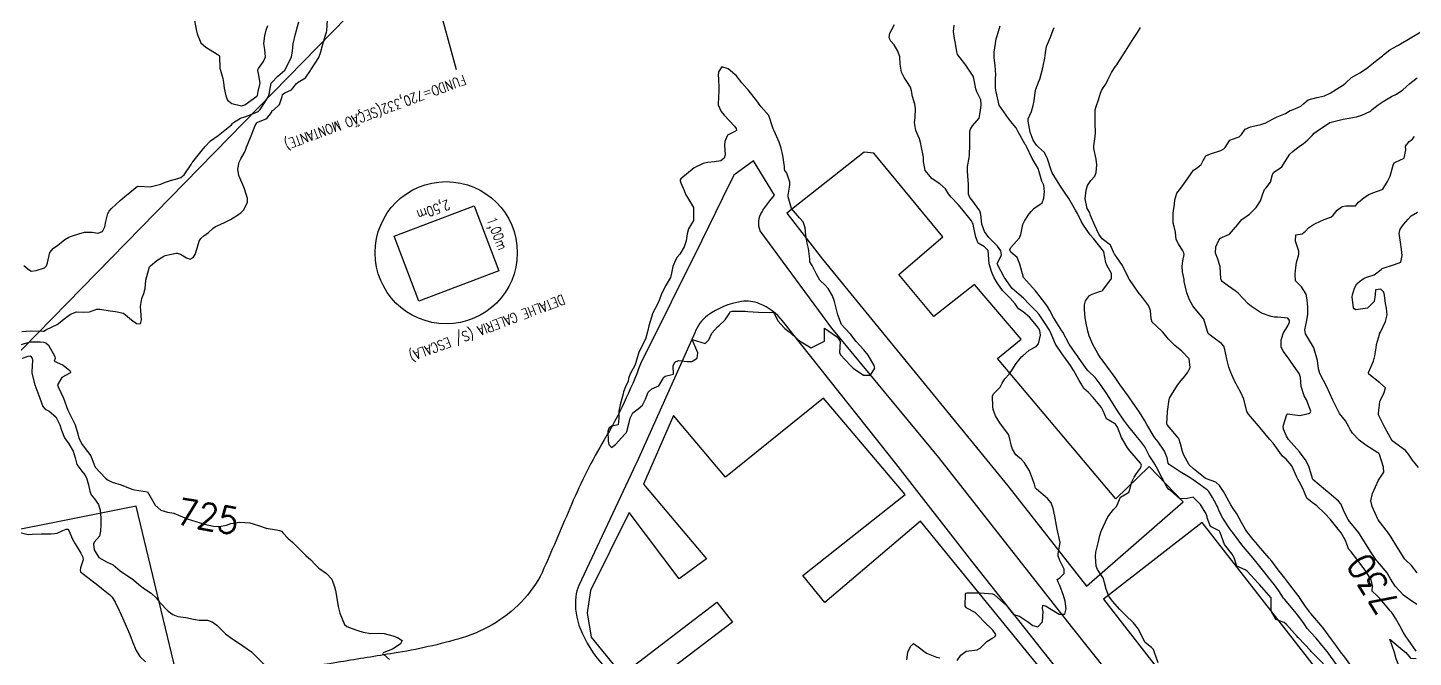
# Model space of a CAD drawing. Header units: metres. Extents: x 307586 to 320046, y 7427249 to 7434250.
# Drawn here: x 312795.2 to 313004.6, y 7431961.5 to 7432056.7 of the extents above; entities that cross this region are included whole.
import ezdxf
from ezdxf.enums import TextEntityAlignment as Align

# ---------------------------------------------------------------- set-up
doc = ezdxf.new("R2010")
doc.units = ezdxf.units.M
doc.header["$MEASUREMENT"] = 0
doc.linetypes.add('CONTINUO', pattern=[0])
for name, color, linetype in [('Area Verde e Lazer', 45, 'Continuous'), ('Cotas', 45, 'Continuous'), ('Curvas de Nivel 1m', 11, 'Continuous'), ('Curvas de Nivel 5m', 15, 'Continuous'), ('DETALHES', 45, 'Continuous'), ('Divisa', 42, 'FENCELINE2'), ('Edificações', 30, 'Continuous'), ('TEXTO', 45, 'Continuous'), ('Vias Primárias', 230, 'Continuous')]:
    doc.layers.add(name, color=color, linetype=linetype)
doc.styles.add('ROMANS', font='romans', dxfattribs={"height": 0.2})
doc.styles.add('Style-STANDARD', font='STANDARD.shx')
doc.linetypes.add('FENCELINE2', pattern='A,0.25,-0.1,[132,ltypeshp.shx,S=0.1,R=0,X=-0.1,Y=0],-0.1,1', length=1.45)

msp = doc.modelspace()

# ---------------------------------------------------------------- linework, layer by layer
at = {"layer": 'Area Verde e Lazer'}
msp.add_lwpolyline([(312957.78, 7431970.32), (312979.21, 7431942.79), (312994.13, 7431954.41), (312972.7, 7431981.93)], close=True, dxfattribs=at)
msp.add_lwpolyline([(312957.78, 7431970.32), (312979.21, 7431942.79), (312994.13, 7431954.41), (312972.7, 7431981.93)], close=True, dxfattribs=at)
at = {"layer": 'Curvas de Nivel 1m', "flags": 128}
for points, elevation in [([(312794.28, 7432010.78), (312795.58, 7432010.88), (312797.48, 7432010.85), (312797.58, 7432010.87), (312797.98, 7432011.12), (312799.59, 7432011.84), (312800.08, 7432012.23), (312800.68, 7432012.7), (312801.22, 7432013.09), (312801.61, 7432013.43), (312802.53, 7432013.77), (312803.62, 7432013.72), (312804.49, 7432013.79), (312805.63, 7432014.15), (312806.07, 7432014.19), (312807.62, 7432013.91), (312808.41, 7432013.82), (312809.62, 7432013.55), (312810.85, 7432012.58), (312811.6, 7432012.01), (312812.19, 7432011.97), (312812.38, 7432012.56), (312812.25, 7432013.94), (312812.22, 7432014.56), (312812.43, 7432015.78), (312812.73, 7432016.56), (312812.91, 7432017.31), (312813.03, 7432018.56), (312813.15, 7432019.1), (312813.58, 7432020.55), (312813.62, 7432020.64), (312813.7, 7432020.73), (312814.69, 7432021.51), (312815.72, 7432022.2), (312815.95, 7432022.29), (312816.92, 7432022.51), (312817.58, 7432022.65), (312817.73, 7432022.65), (312818.27, 7432022.49), (312819.18, 7432021.94), (312819.72, 7432021.72), (312820.19, 7432021.99), (312820.49, 7432022.46), (312820.8, 7432023.4), (312821.09, 7432024.46), (312821.35, 7432024.86), (312821.76, 7432025.24), (312822.47, 7432025.74), (312823.17, 7432026.44), (312823.53, 7432026.68), (312823.78, 7432026.78), (312824.93, 7432027.27), (312825.79, 7432027.72), (312826.23, 7432027.96), (312826.86, 7432028.39), (312827.41, 7432028.78), (312827.81, 7432029.2), (312828.37, 7432030.37), (312828.36, 7432030.91), (312827.94, 7432032.38), (312827.85, 7432032.6), (312827.09, 7432034.39), (312826.93, 7432035.35), (312827.13, 7432036.39), (312827.38, 7432036.91), (312827.92, 7432037.88), (312828.09, 7432038.21), (312828.13, 7432038.38), (312828.21, 7432038.66), (312828.96, 7432040.36), (312829.56, 7432041.95), (312829.77, 7432042.35), (312829.89, 7432042.43), (312829.96, 7432042.45), (312831.31, 7432043), (312831.99, 7432043.92), (312832.11, 7432044.21), (312832.34, 7432044.33), (312833.23, 7432045.09), (312833.6, 7432046.31), (312833.69, 7432046.64), (312834.02, 7432046.9), (312835.01, 7432047.32), (312835.78, 7432048.28), (312836.05, 7432048.5), (312837.17, 7432049.15), (312837.92, 7432050.26), (312837.97, 7432050.36), (312838.07, 7432050.53), (312839.16, 7432052.24), (312839.44, 7432052.9), (312839.76, 7432054.24), (312840.12, 7432055.42), (312840.33, 7432056.03), (312840.36, 7432056.23), (312840.48, 7432057.91)], 724), ([(312820.25, 7432058.39), (312820.63, 7432056.47), (312820.8, 7432055.79), (312821.34, 7432054.46), (312822.1, 7432053.78), (312823.8, 7432052.72), (312824.08, 7432052.51), (312824.13, 7432052.43), (312824.21, 7432050.58), (312824.24, 7432050.43), (312824.68, 7432049.05), (312824.77, 7432048.42), (312824.88, 7432047.56), (312825.09, 7432046.41), (312825.35, 7432045.75), (312826, 7432045.25), (312827.48, 7432044.9), (312828, 7432045.04), (312829.79, 7432046.35), (312829.88, 7432046.49), (312830.02, 7432047.09), (312830.27, 7432048.12), (312830.28, 7432048.35), (312830.06, 7432049.81), (312829.97, 7432050.26), (312829.97, 7432050.35), (312830.07, 7432050.58), (312830.8, 7432051.62), (312831.12, 7432052.34), (312831, 7432053.44), (312830.84, 7432054.34), (312830.99, 7432055.48), (312831.23, 7432056.34), (312831.44, 7432057.04)], 722), ([(312794.6, 7432020.78), (312795.19, 7432020.26), (312795.69, 7432019.93), (312796.44, 7432020.01), (312797.7, 7432020.42), (312798.01, 7432020.74), (312798.15, 7432021.18), (312798.53, 7432022.73), (312799.04, 7432023.41), (312799.74, 7432023.83), (312800.22, 7432024.23), (312800.78, 7432024.7), (312801.4, 7432025.05), (312801.76, 7432025.19), (312802.87, 7432025.57), (312803.76, 7432025.81), (312804.92, 7432025.81), (312805.76, 7432025.68), (312806.47, 7432025.93), (312806.83, 7432026.63), (312806.98, 7432027.43), (312807.25, 7432028.63), (312807.45, 7432028.98), (312807.81, 7432029.37), (312809.14, 7432030.6), (312809.83, 7432031.19), (312810.58, 7432031.83), (312811.53, 7432032.57), (312811.71, 7432032.71), (312811.85, 7432032.75), (312813.71, 7432032.69), (312813.85, 7432032.7), (312815.29, 7432033.09), (312815.85, 7432033.31), (312816.73, 7432033.64), (312817.86, 7432033.93), (312818.3, 7432034.06), (312818.83, 7432034.49), (312819.89, 7432036.05), (312820.04, 7432036.32), (312820.13, 7432036.47), (312820.91, 7432037.45), (312821.72, 7432038.45), (312821.81, 7432038.57), (312821.93, 7432038.72), (312822.77, 7432039.61), (312823.94, 7432040.43), (312825.96, 7432042.03), (312826.12, 7432042.24), (312826.26, 7432042.4), (312827.31, 7432043.05), (312827.98, 7432043.25), (312828.81, 7432043.53), (312829.99, 7432044.08), (312830.15, 7432044.19), (312830.28, 7432044.35), (312830.96, 7432045.38), (312831.54, 7432046.33), (312831.67, 7432046.68), (312831.98, 7432048.33), (312832, 7432048.38), (312832.04, 7432048.45), (312832.97, 7432049.41), (312834.02, 7432050.31), (312834.04, 7432050.33), (312834.06, 7432050.37), (312835.02, 7432052.3), (312835.19, 7432053.2), (312835.27, 7432054.29), (312835.63, 7432055.79), (312835.77, 7432056.29), (312835.85, 7432056.57), (312836.15, 7432057.62)], 723), ([(312966.04, 7431960.71), (312965.5, 7431962.25), (312965.35, 7431962.72), (312965.04, 7431963.04), (312964.09, 7431963.78), (312963.59, 7431964.74), (312963.07, 7431965.8), (312962.29, 7431966.76), (312961.09, 7431967.93), (312960.26, 7431968.78), (312959.12, 7431970.02), (312958.57, 7431970.8), (312958.16, 7431971.82), (312957.93, 7431972.81), (312957.77, 7431973.43), (312957.17, 7431974.38), (312956.85, 7431974.82), (312956.67, 7431975.34), (312956.55, 7431976.83), (312956.62, 7431977.41), (312956.95, 7431978.82), (312957, 7431979.05), (312957.24, 7431979.94), (312957.44, 7431980.63), (312957.52, 7431980.82), (312957.7, 7431981.26), (312958.41, 7431982.8), (312959.28, 7431983.86), (312959.75, 7431984.32), (312959.96, 7431984.78), (312960.33, 7431985.75), (312961.32, 7431986.31), (312961.58, 7431986.51), (312961.68, 7431986.77), (312962.03, 7431988.07), (312962.39, 7431988.76), (312962.77, 7431989.34), (312963.36, 7431990.11), (312963.52, 7431990.6), (312963.46, 7431990.75), (312963.42, 7431990.8), (312963.37, 7431990.88), (312961.75, 7431992.77), (312961.4, 7431993.22), (312960.49, 7431994.78), (312959.91, 7431996.31), (312959.61, 7431996.79), (312959.44, 7431996.91), (312958.23, 7431997.59), (312957.71, 7431998.82), (312957.47, 7431999.31), (312956.2, 7432000.83), (312955.5, 7432001.55), (312954.81, 7432002.16), (312954.38, 7432002.86), (312954.07, 7432003.41), (312953.53, 7432004.4), (312953.28, 7432004.87), (312952.8, 7432005.63), (312951.88, 7432006.89), (312951.57, 7432007.31), (312950.54, 7432008.9), (312949.73, 7432010.79), (312949.68, 7432010.91), (312949.61, 7432011.01), (312948.85, 7432012.15), (312948.36, 7432012.93), (312948.06, 7432013.36), (312947.64, 7432013.8), (312946.56, 7432014.95), (312945.67, 7432015.83), (312944.34, 7432016.98), (312943.99, 7432017.29), (312943.69, 7432017.64), (312942.76, 7432019), (312941.73, 7432020.93), (312941.7, 7432021.01), (312941.7, 7432021.05), (312941.73, 7432021.12), (312942.34, 7432022.41), (312942.25, 7432023.01), (312941.76, 7432023.7), (312940.46, 7432025.02), (312939.79, 7432025.9), (312939.4, 7432027.04), (312939.25, 7432028.47), (312939.07, 7432029.04), (312937.85, 7432030.68), (312937.59, 7432031.06), (312937.37, 7432031.55), (312937.35, 7432033.07), (312937.33, 7432033.61), (312937.2, 7432035.07), (312937.23, 7432035.73), (312937.49, 7432037.06), (312937.54, 7432037.45), (312937.55, 7432039.06), (312937.56, 7432039.46), (312937.58, 7432041.06), (312937.65, 7432041.39), (312937.98, 7432041.91), (312938.96, 7432043.05), (312939.17, 7432044.21), (312939.3, 7432045.04), (312939.24, 7432045.83), (312938.62, 7432047.05), (312938.47, 7432047.47), (312938.19, 7432049.06), (312938.07, 7432049.38), (312936.94, 7432051.07), (312936.1, 7432052.19), (312935.71, 7432052.69), (312935.58, 7432053.09), (312935.39, 7432054.35), (312935.23, 7432055.09), (312935.09, 7432056.15), (312935.22, 7432057.09)], 726), ([(312991.01, 7431960.55), (312989.17, 7431962.43), (312989.04, 7431962.57), (312987.23, 7431964.46), (312987.16, 7431964.55), (312987.06, 7431964.66), (312985.44, 7431966.48), (312985.09, 7431966.79), (312983.82, 7431967.23), (312983.1, 7431968.51), (312983.13, 7431970.51), (312981.36, 7431972.53), (312981.16, 7431972.75), (312979.51, 7431974.55), (312979.19, 7431974.76), (312977.91, 7431975.3), (312977.52, 7431976.58), (312977.43, 7431976.8), (312977.21, 7431977.15), (312976.07, 7431978.59), (312975.42, 7431980.43), (312975.31, 7431980.6), (312975.25, 7431980.64), (312973.95, 7431981.31), (312973.45, 7431982.63), (312973.43, 7431982.78), (312973.28, 7431983.25), (312972.42, 7431984.64), (312971.31, 7431985.74), (312970.4, 7431985.57), (312969.31, 7431985.49), (312967.93, 7431986.69), (312967.61, 7431986.98), (312967.33, 7431987.33), (312966.61, 7431988.71), (312965.78, 7431990.3), (312965.54, 7431990.72), (312965.38, 7431990.98), (312964.69, 7431992.03), (312964.34, 7431992.74), (312964.01, 7431993.36), (312963.41, 7431994.14), (312962.9, 7431994.76), (312961.44, 7431996.59), (312961.3, 7431996.77), (312960.85, 7431997.38), (312959.9, 7431998.79), (312959.47, 7431999.45), (312958.65, 7432000.8), (312958.2, 7432001.51), (312957.51, 7432002.47), (312957.28, 7432002.82), (312956.52, 7432003.83), (312955.53, 7432004.74), (312955.48, 7432004.79), (312955.44, 7432004.84), (312955.16, 7432005.22), (312954.01, 7432006.86), (312953.82, 7432007.12), (312953.57, 7432007.44), (312952.59, 7432008.88), (312951.61, 7432010.69), (312951.49, 7432010.89), (312951.23, 7432011.28), (312950.19, 7432012.9), (312949.64, 7432013.98), (312949.31, 7432014.57), (312949.05, 7432014.92), (312947.68, 7432016.67), (312947.47, 7432016.94), (312945.7, 7432018.96), (312945.12, 7432020.97), (312944.74, 7432021.97), (312943.75, 7432022.77), (312943.65, 7432022.99), (312943.59, 7432023.15), (312943.76, 7432023.49), (312945.05, 7432024.97), (312945.28, 7432025.46), (312945.6, 7432026.96), (312945.81, 7432027.5), (312946.39, 7432028.38), (312946.85, 7432028.95), (312947.31, 7432029.46), (312947.84, 7432029.81), (312948.5, 7432030.27), (312948.73, 7432030.93), (312948.85, 7432031.91), (312948.74, 7432032.93), (312948.47, 7432033.52), (312948.07, 7432034.94), (312947.9, 7432035.42), (312947, 7432036.95), (312946.12, 7432038.78), (312946.02, 7432038.96), (312945.94, 7432039.08), (312944.88, 7432040.98), (312944.56, 7432041.57), (312943.99, 7432042.28), (312943.39, 7432043), (312942.01, 7432045.01), (312941.57, 7432047.01), (312941.44, 7432047.62), (312941.47, 7432049.02), (312941.5, 7432049.59), (312941.4, 7432051.02), (312941.25, 7432052.16), (312941.23, 7432053.02), (312941.43, 7432054.33), (312941.57, 7432055.02), (312941.69, 7432055.47), (312942.16, 7432057.01)], 727), ([(312993.01, 7431960.47), (312991.57, 7431962.4), (312991.04, 7431963.08), (312989.92, 7431964.42), (312989.07, 7431965.34), (312988.55, 7431965.91), (312988.19, 7431966.44), (312987.75, 7431967.11), (312987.1, 7431967.97), (312986.71, 7431968.46), (312985.13, 7431970.31), (312985, 7431970.48), (312984.26, 7431971.61), (312983.6, 7431972.5), (312983.16, 7431973.05), (312981.99, 7431974.52), (312981.19, 7431975.53), (312980.37, 7431976.54), (312979.22, 7431977.89), (312978.91, 7431978.25), (312978.69, 7431978.56), (312977.25, 7431980.44), (312977.15, 7431980.58), (312976.86, 7431980.98), (312975.83, 7431982.59), (312975.28, 7431983.64), (312975, 7431984.32), (312974.87, 7431984.61), (312974.24, 7431985.69), (312973.67, 7431986.62), (312973.5, 7431986.81), (312973.33, 7431986.93), (312972.36, 7431987.61), (312971.34, 7431988.35), (312970.88, 7431988.65), (312969.36, 7431989.6), (312967.68, 7431990.7), (312967.55, 7431990.87), (312967.38, 7431991.7), (312967, 7431992.7), (312966.02, 7431994.1), (312965.52, 7431994.72), (312965.42, 7431994.88), (312964.34, 7431996.74), (312964.01, 7431997.3), (312963.46, 7431998.21), (312963.11, 7431998.75), (312962.28, 7431999.97), (312961.71, 7432000.77), (312961.5, 7432001.07), (312960.26, 7432002.78), (312959.52, 7432003.86), (312959.14, 7432004.4), (312958.84, 7432004.8), (312957.56, 7432006.52), (312957.34, 7432006.82), (312956.9, 7432007.49), (312956.18, 7432008.83), (312955.6, 7432010.14), (312955.4, 7432010.84), (312955.09, 7432012.32), (312954.99, 7432012.85), (312954.9, 7432014.1), (312954.91, 7432014.85), (312955.06, 7432015.45), (312955.67, 7432016.23), (312956.06, 7432016.45), (312957.19, 7432016.82), (312957.55, 7432016.95), (312957.69, 7432017.05), (312958.97, 7432018.8), (312958.97, 7432019.55), (312958.29, 7432020.81), (312958.13, 7432021.21), (312957.82, 7432022.82), (312957.8, 7432022.87), (312957.75, 7432022.93), (312956.24, 7432024.84), (312955.78, 7432025.41), (312954.74, 7432026.86), (312954.41, 7432027.47), (312953.82, 7432028.65), (312953.7, 7432028.87), (312953.54, 7432029.16), (312952.51, 7432030.88), (312951.86, 7432031.84), (312951.15, 7432032.9), (312950, 7432034.8), (312949.94, 7432034.91), (312949.89, 7432035.04), (312949.29, 7432036.92), (312948.86, 7432037.85), (312947.94, 7432038.65), (312947.66, 7432038.94), (312947.16, 7432039.74), (312946.67, 7432040.95), (312946.37, 7432042.58), (312946.4, 7432042.96), (312946.87, 7432044.08), (312947.16, 7432044.95), (312947.28, 7432045.69), (312947.44, 7432046.95), (312947.56, 7432047.43), (312948.06, 7432048.72), (312948.13, 7432048.87), (312948.15, 7432048.94), (312948.54, 7432050.48), (312948.66, 7432050.93), (312948.92, 7432052.12), (312949, 7432052.93), (312949.18, 7432053.87), (312949.62, 7432054.93), (312949.77, 7432055.29), (312950.16, 7432056.41), (312950.31, 7432056.77)], 728), ([(312995.01, 7431960.5), (312994.23, 7431961.58), (312993.62, 7431962.38), (312993.04, 7431963.15), (312992.13, 7431964.4), (312991.08, 7431965.83), (312990.6, 7431966.41), (312989.1, 7431968.15), (312988.98, 7431968.31), (312988.89, 7431968.43), (312988.19, 7431969.38), (312987.48, 7431970.45), (312987.34, 7431970.67), (312987.14, 7431970.95), (312985.96, 7431972.47), (312985.17, 7431973.48), (312984.39, 7431974.49), (312983.87, 7431975.18), (312983.2, 7431976.05), (312982.82, 7431976.51), (312981.22, 7431978.38), (312981.09, 7431978.53), (312980.41, 7431979.37), (312979.46, 7431980.55), (312979.26, 7431980.88), (312978.65, 7431981.94), (312978.3, 7431982.56), (312977.94, 7431983.23), (312977.29, 7431984.17), (312977.03, 7431984.58), (312976.73, 7431985.16), (312975.93, 7431986.59), (312975.33, 7431987.5), (312974.73, 7431988), (312973.34, 7431988.52), (312973.14, 7431988.63), (312971.36, 7431990.05), (312970.72, 7431990.66), (312969.84, 7431992.21), (312969.69, 7431992.67), (312969.4, 7431993.8), (312969.22, 7431994.49), (312969.13, 7431994.67), (312967.44, 7431996.62), (312967.38, 7431996.7), (312967.32, 7431996.83), (312967.46, 7431998.7), (312967.68, 7432000.5), (312967.74, 7432000.7), (312968.04, 7432001.23), (312968.96, 7432002.68), (312969.52, 7432003.38), (312970.12, 7432004.07), (312970.53, 7432004.66), (312970.86, 7432005.34), (312970.74, 7432006.66), (312969.58, 7432007.88), (312969.12, 7432008.22), (312968.56, 7432008.69), (312967.6, 7432009.63), (312966.72, 7432010.71), (312965.62, 7432011.75), (312965.13, 7432012.23), (312965, 7432012.73), (312964.89, 7432013.97), (312964.58, 7432014.74), (312963.67, 7432015.92), (312963.02, 7432016.76), (312961.7, 7432018.64), (312961.62, 7432018.77), (312961.54, 7432018.93), (312960.66, 7432020.78), (312959.75, 7432022.06), (312959.43, 7432022.47), (312959.3, 7432022.8), (312958.81, 7432023.86), (312957.77, 7432024.64), (312957.58, 7432024.82), (312957.08, 7432025.53), (312956.44, 7432026.83), (312955.82, 7432028.34), (312955.71, 7432028.73), (312955.66, 7432028.84), (312955.3, 7432029.38), (312955, 7432030.85), (312955.17, 7432032.15), (312955.33, 7432032.85), (312955.88, 7432033.61), (312956.44, 7432034.28), (312956.67, 7432034.83), (312956.75, 7432036), (312956.64, 7432036.83), (312956.31, 7432038.46), (312956.29, 7432038.84), (312956.51, 7432040.29), (312956.56, 7432040.83), (312956.51, 7432042.31), (312956.5, 7432042.83), (312956.53, 7432044.31), (312956.66, 7432044.83), (312957.04, 7432045.81), (312957.33, 7432046.83), (312957.54, 7432047.33), (312958.06, 7432048.16), (312958.31, 7432048.57), (312958.43, 7432048.82), (312958.96, 7432049.93), (312959.55, 7432050.81), (312959.78, 7432051.12), (312960.1, 7432051.62), (312960.86, 7432052.79), (312962.13, 7432054.77), (312962.92, 7432055.99), (312963.36, 7432056.76)], 729), ([(313005.12, 7431969.5), (313004.03, 7431970.26), (313003.51, 7431970.64), (313003.14, 7431970.95), (313001.85, 7431972.28), (313001.17, 7431973.41), (313000.65, 7431974.3), (312999.2, 7431976.01), (312999.06, 7431976.17), (312998.96, 7431976.31), (312998.24, 7431977.36), (312997.63, 7431978.33), (312997.23, 7431979.02), (312996.37, 7431980.35), (312995.27, 7431981.73), (312994.97, 7431982.07), (312994.76, 7431982.37), (312994.22, 7431983.44), (312993.8, 7431984.38), (312993.64, 7431984.72), (312993.31, 7431985.16), (312991.81, 7431986.41), (312991.33, 7431986.8), (312989.42, 7431988.43), (312989.34, 7431988.55), (312988.79, 7431990.44), (312988.32, 7431991.38), (312987.49, 7431992.46), (312987.39, 7431992.58), (312985.73, 7431994.48), (312985.43, 7431994.98), (312984.98, 7431996.03), (312984.91, 7431996.49), (312985.46, 7431998.27), (312985.57, 7431998.37), (312987.46, 7431998.11), (312988.96, 7431998.44), (312989.13, 7431998.77), (312988.46, 7432000.45), (312988.11, 7432001.06), (312987.67, 7432002.46), (312987.53, 7432003.84), (312987.35, 7432004.46), (312986.6, 7432005.52), (312985.92, 7432006.48), (312985.57, 7432006.96), (312984.91, 7432007.82), (312984.63, 7432008.49), (312984.62, 7432009.48), (312984.92, 7432010.49), (312985.62, 7432011.67), (312985.9, 7432012.2), (312985.91, 7432012.48), (312985.64, 7432012.82), (312984.09, 7432012.96), (312983.64, 7432012.96), (312983.11, 7432013.05), (312981.64, 7432013.58), (312980.15, 7432014.55), (312979.66, 7432014.99), (312978.11, 7432016.57), (312977.89, 7432016.78), (312977.69, 7432016.95), (312976.66, 7432017.63), (312975.7, 7432018.34), (312975.59, 7432018.49), (312975.55, 7432018.6), (312975.53, 7432018.78), (312975.42, 7432020.6), (312975, 7432021.86), (312974.68, 7432022.62), (312974.75, 7432023.6), (312975.2, 7432024.61), (312975.47, 7432024.91), (312975.78, 7432025.06), (312976.84, 7432025.53), (312977.74, 7432026.58), (312977.77, 7432026.62), (312977.8, 7432026.68), (312978.66, 7432027.73), (312979.82, 7432028.51), (312979.89, 7432028.56), (312980.84, 7432029.54), (312981.48, 7432030.54), (312981.86, 7432031.59), (312982.12, 7432032.28), (312982.34, 7432032.53), (312983.02, 7432033.38), (312983.32, 7432034.52), (312983.52, 7432034.89), (312983.9, 7432035.13), (312984.73, 7432035.68), (312985.22, 7432036.49), (312985.93, 7432037.58), (312986.39, 7432038.02), (312986.95, 7432038.47), (312987.53, 7432038.89), (312987.95, 7432039.18), (312988.66, 7432039.76), (312989.31, 7432040.45), (312989.64, 7432040.78), (312989.98, 7432041.05), (312991.99, 7432042.41), (312993.58, 7432042.81), (312994, 7432042.89), (312994.61, 7432042.99), (312996.01, 7432043.26), (312996.84, 7432043.52), (312998.02, 7432044.07), (312998.18, 7432044.18), (312998.37, 7432044.34), (312999.28, 7432045.08), (313000.04, 7432045.57), (313001.32, 7432046.3), (313002.05, 7432046.7), (313003.02, 7432047.31), (313004.06, 7432048.27), (313005.2, 7432049.13)], 731), ([(313005.18, 7431974.31), (313004.35, 7431975.41), (313003.44, 7431976.27), (313003.32, 7431976.38), (313003.21, 7431976.54), (313002.1, 7431978.28), (313001.24, 7431979.7), (313000.84, 7431980.29), (312999.27, 7431982.31), (312998.36, 7431984.32), (312998.19, 7431985.21), (312998.41, 7431986.32), (312999.34, 7431988.31), (313000.13, 7431989.53), (313000.11, 7431990.3), (312999.49, 7431992.21), (312999.44, 7431992.31), (312999.39, 7431992.36), (312999.23, 7431992.47), (312997.41, 7431993.59), (312996.44, 7431994.35), (312995.43, 7431995.44), (312995.05, 7431995.97), (312994.87, 7431996.37), (312994.36, 7431997.29), (312993.46, 7431998.39), (312992.45, 7432000.4), (312991.51, 7432002.41), (312990.46, 7432004.42), (312990.28, 7432005.15), (312990.12, 7432006.42), (312989.58, 7432008.34), (312989.55, 7432008.39), (312989.51, 7432008.43), (312989.35, 7432008.67), (312988.29, 7432010.45), (312988.21, 7432011.04), (312988.5, 7432012.45), (312988.68, 7432013.41), (312988.68, 7432014.45), (312988.57, 7432015.56), (312988.39, 7432016.45), (312987.69, 7432017.53), (312986.8, 7432018.47), (312986.74, 7432019.44), (312986.83, 7432020.47), (312986.96, 7432021.24), (312987.32, 7432022.46), (312987.3, 7432022.92), (312986.77, 7432024.47), (312986.85, 7432025.4), (312987.79, 7432025.58), (312988.3, 7432025.95), (312988.74, 7432026.45), (312989.36, 7432026.89), (312989.81, 7432027.11), (312991.11, 7432027.72), (312991.82, 7432027.96), (312992.14, 7432028.08), (312992.47, 7432028.4), (312993.11, 7432029.12), (312993.84, 7432029.69), (312994.42, 7432029.81), (312995.84, 7432029.79), (312996.12, 7432030.09), (312996.32, 7432030.36), (312997.15, 7432031.06), (312997.86, 7432031.49), (312998.46, 7432031.74), (312999.87, 7432032.24), (312999.98, 7432032.32), (313000.71, 7432033.49), (313001.1, 7432034.3), (313001.55, 7432035.92), (313001.71, 7432036.29), (313001.92, 7432036.42), (313003.2, 7432037.01), (313003.45, 7432038.27), (313003.41, 7432038.82), (313003.96, 7432039.51), (313004.42, 7432039.81), (313004.77, 7432040.26)], 732), ([(313005.37, 7431990.24), (313004.49, 7431991.36), (313003.85, 7431992.26), (313003.4, 7431992.78), (313001.42, 7431994.29), (313000.28, 7431996.3), (312999.46, 7431998), (312999.36, 7431998.21), (312999.33, 7431998.31), (312999.33, 7431998.44), (312999.48, 7431999.68), (312999.56, 7432000.24), (312999.58, 7432000.31), (313000.22, 7432001.59), (313000.42, 7432002.3), (312999.52, 7432003.01), (312997.89, 7432004.33), (312997.83, 7432004.62), (312998.56, 7432006.33), (312998.78, 7432007.12), (312998.97, 7432008.33), (312999.06, 7432008.85), (312999.48, 7432010.32), (312999.51, 7432010.43), (312999.62, 7432010.68), (313000.42, 7432012.31), (313000.66, 7432013.29), (313000.53, 7432014.31), (313000.38, 7432015.02), (313000.26, 7432016.31), (313000.13, 7432016.76), (312999.69, 7432017.18), (312998.91, 7432017.11), (312998.83, 7432016.33), (312998.69, 7432015.31), (312997.66, 7432014.34), (312995.93, 7432014.09), (312995.66, 7432014.2), (312995.57, 7432014.36), (312995.38, 7432016.06), (312995.4, 7432016.36), (312995.69, 7432017.35), (312996.07, 7432017.98), (312996.45, 7432018.35), (312997.18, 7432018.88), (312997.71, 7432019.07), (312998.69, 7432019.36), (312999.73, 7432020.15), (312999.81, 7432020.24), (312999.91, 7432020.32), (313001.74, 7432020.92), (313002.73, 7432021.29), (313002.91, 7432022.28), (313002.83, 7432023.21), (313002.66, 7432024.28), (313002.45, 7432025.63), (313002.62, 7432026.28), (313003.13, 7432026.95), (313003.82, 7432027.8), (313004.28, 7432028.26), (313005.25, 7432028.83)], 733), ([(312794.36, 7432006.78), (312795.21, 7432007.09), (312795.54, 7432007.1), (312795.84, 7432006.76), (312795.88, 7432006.41), (312795.77, 7432004.76), (312795.79, 7432004.47), (312796.26, 7432002.75), (312796.71, 7432001.51), (312796.98, 7432000.74), (312797.45, 7431999.47), (312797.78, 7431999.06), (312798.41, 7431998.73), (312799.43, 7431997.87), (312800, 7431996.7), (312800.25, 7431995.86), (312800.71, 7431994.7), (312801.38, 7431993.79), (312802.05, 7431992.68), (312802.33, 7431991.71), (312802.6, 7431990.68), (312803.33, 7431989.68), (312803.81, 7431989.14), (312804.04, 7431988.66), (312804.37, 7431987.59), (312804.57, 7431986.65), (312804.75, 7431986.11), (312805.28, 7431985.52), (312805.87, 7431984.63), (312806.09, 7431983.8), (312806.21, 7431982.63), (312806.23, 7431981.63), (312806.18, 7431980.63), (312806.01, 7431979.83), (312805.21, 7431978.95), (312805.1, 7431978.64), (312805.19, 7431977.77), (312805.91, 7431976.63), (312807.17, 7431975.94), (312808.09, 7431975.54), (312809.15, 7431974.59), (312811.13, 7431973.26), (312811.98, 7431972.56), (312812.61, 7431972.04), (312813.11, 7431971.71), (312813.83, 7431971.25), (312814.58, 7431970.53), (312815.1, 7431969.89), (312816.41, 7431968.51), (312817.08, 7431967.99), (312817.85, 7431967.71), (312819.07, 7431967.54), (312820.24, 7431967.28), (312821.06, 7431967.17), (312822.36, 7431967.14), (312823.06, 7431966.92), (312823.76, 7431966.42), (312824.4, 7431965.76), (312825.04, 7431965.11), (312826.02, 7431964.39), (312827.02, 7431963.75), (312829, 7431962.35), (312830.98, 7431960.33)], 726), ([(312793.44, 7431980.56), (312795.22, 7431980.11), (312795.83, 7431980.14), (312797.22, 7431980.18), (312798.7, 7431980.2), (312799.22, 7431980.25), (312799.59, 7431980.33), (312800.46, 7431980.7), (312801, 7431980.92), (312801.22, 7431980.9), (312801.38, 7431980.69), (312801.92, 7431979.4), (312802.33, 7431978.67), (312803.18, 7431977.3), (312803.47, 7431976.66), (312803.55, 7431976.27), (312803.16, 7431975.08), (312803.07, 7431974.66), (312803.15, 7431974.46), (312804.03, 7431973.76), (312805.13, 7431972.94), (312805.53, 7431972.64), (312807.11, 7431971.34), (312807.51, 7431971.02), (312807.92, 7431970.61), (312808.38, 7431969.88), (312809.01, 7431968.59), (312809.08, 7431968.43), (312809.89, 7431966.58), (312810.53, 7431965.09), (312810.75, 7431964.57), (312811.02, 7431963.9), (312811.58, 7431962.56), (312812.12, 7431961.68), (312812.99, 7431960.86)], 727)]:
    msp.add_lwpolyline(points, dxfattribs=dict(at, elevation=elevation))
at = {"layer": 'Curvas de Nivel 1m', "elevation": 724, "flags": 128}
msp.add_lwpolyline([(312902.07, 7432049.67), (312901.05, 7432050.53), (312900.08, 7432050.8), (312899.56, 7432050.03), (312899.52, 7432049.52), (312899.57, 7432049.02), (312899.63, 7432047.52), (312899.59, 7432045.94), (312899.55, 7432045.52), (312899.55, 7432045.06), (312900, 7432044.08), (312900.45, 7432043.51), (312901.98, 7432041.86), (312902.24, 7432041.49), (312902.28, 7432041.18), (312901.97, 7432041), (312900.96, 7432040.5), (312900.51, 7432039.5), (312900.5, 7432038.94), (312900.6, 7432037.5), (312900.43, 7432036.99), (312899.91, 7432036.59), (312898.98, 7432036.45), (312897.91, 7432036.36), (312897.28, 7432036.17), (312895.89, 7432035.56), (312893.88, 7432033.85), (312893.76, 7432033.7), (312893.77, 7432033.59), (312893.87, 7432033.29), (312894.38, 7432032.11), (312894.6, 7432031.58), (312895.82, 7432029.56), (312895.8, 7432027.56), (312895.02, 7432026.34), (312894.83, 7432025.57), (312894.68, 7432024.49), (312894.38, 7432023.58), (312893.74, 7432022.5), (312893.32, 7432022.01), (312893.08, 7432021.6), (312892.7, 7432020.62), (312892.48, 7432019.6), (312892.33, 7432018.97), (312891.69, 7432017.87), (312891.57, 7432017.72), (312891.51, 7432017.61), (312890.93, 7432016.35), (312890.66, 7432015.62), (312890.35, 7432014.92), (312889.63, 7432013.63), (312889.07, 7432011.64), (312888.92, 7432010.96), (312888.52, 7432009.65), (312887.56, 7432007.66), (312887.09, 7432006.11), (312886.91, 7432005.67), (312886.22, 7432004.37), (312885.98, 7432003.68), (312885.9, 7432003.29), (312885.5, 7432002.43), (312885.24, 7432001.68), (312885.16, 7432001.36), (312884.71, 7431999.69), (312884.49, 7431998.73), (312884.53, 7431997.69), (312884.43, 7431996.69), (312883.42, 7431996.48), (312882.98, 7431996.15), (312882.84, 7431995.72), (312882.9, 7431994.22), (312883, 7431993.71), (312883.39, 7431993.26), (312883.99, 7431993.7), (312885.41, 7431995.29), (312885.61, 7431995.48), (312885.72, 7431995.68), (312886.06, 7431997.05), (312886.21, 7431997.67), (312886.63, 7431998.49), (312887.46, 7431999.11), (312888.07, 7431999.65), (312888.54, 7432000.58), (312888.95, 7432001.64), (312889.5, 7432002.15), (312890.54, 7432002.58), (312891.16, 7432003.61), (312891.28, 7432003.85), (312891.52, 7432004.04), (312892.79, 7432004.33), (312892.75, 7432005.6), (312892.98, 7432006.15), (312893.55, 7432006.41), (312894.83, 7432006.28), (312895.54, 7432006.25), (312896.35, 7432006.76), (312896.44, 7432007.55), (312895.58, 7432009.56), (312897.58, 7432008.98), (312898.12, 7432009.53), (312898.57, 7432010.55), (312899.44, 7432011.51), (312899.61, 7432011.65), (312900.58, 7432012.55), (312901.17, 7432013.49), (312901.35, 7432013.78), (312901.64, 7432013.85), (312903.22, 7432013.89), (312903.64, 7432013.87), (312904.01, 7432013.83), (312905.64, 7432013.7), (312907.36, 7432013.69), (312907.64, 7432013.72), (312907.89, 7432013.67), (312908.05, 7432013.41), (312908.59, 7432012.37), (312909.46, 7432011.39), (312909.61, 7432011.26), (312910.25, 7432010.74), (312911.59, 7432009.6), (312911.82, 7432009.37), (312913.57, 7432008.35), (312915.58, 7432009.32), (312915.61, 7432011.32), (312917.59, 7432009.95), (312917.98, 7432009.29), (312917.88, 7432007.61), (312918.02, 7432007.29), (312919.54, 7432005.63), (312919.92, 7432005.27), (312921.52, 7432004.21), (312922.57, 7432004.19), (312923.19, 7432005.23), (312923.12, 7432005.65), (312922.2, 7432007.24), (312921.57, 7432008), (312920.4, 7432009.26), (312919.6, 7432010.35), (312918.69, 7432011.28), (312918.18, 7432011.85), (312917.63, 7432013.3), (312917.11, 7432015.31), (312916.8, 7432016.18), (312916.15, 7432017.32), (312915.69, 7432017.8), (312914.9, 7432018.54), (312914.42, 7432019.34), (312913.72, 7432020.75), (312913.4, 7432021.35), (312913.36, 7432021.73), (312913.18, 7432023.36), (312912.98, 7432024.14), (312912.76, 7432025.36), (312912.7, 7432026.45), (312912.37, 7432027.36), (312911.81, 7432027.98), (312910.61, 7432029.38), (312910.1, 7432031.14), (312910.11, 7432031.39), (312910.35, 7432032.9), (312910.37, 7432033.38), (312909.89, 7432034.74), (312909.62, 7432035.13), (312909.54, 7432035.4), (312909.54, 7432035.75), (312909.3, 7432037.4), (312909.03, 7432038.5), (312908.76, 7432039.41), (312907.97, 7432041.15), (312907.84, 7432041.42), (312907.79, 7432041.61), (312907.19, 7432043.43), (312906.01, 7432044.77), (312905.71, 7432045.14), (312905.51, 7432045.45), (312904.04, 7432047.34), (312903.92, 7432047.47), (312903.12, 7432048.41), (312902.25, 7432049.49)], close=True, dxfattribs=at)
at = {"layer": 'Curvas de Nivel 5m', "flags": 128}
for points, elevation in [([(312935.63, 7431961.07), (312936.23, 7431961.86), (312937.03, 7431962.45), (312938.68, 7431962.68), (312939.03, 7431962.87), (312939.13, 7431962.93), (312939.23, 7431963.03), (312940.13, 7431963.93), (312941.05, 7431964.49), (312941.39, 7431964.66), (312941.49, 7431965.01), (312941.06, 7431965.66), (312939.62, 7431967.02), (312939.09, 7431967.6), (312938.35, 7431968.3), (312937.1, 7431968.98), (312936.99, 7431969.06), (312936.86, 7431969.31), (312936.89, 7431971.06), (312936.99, 7431971.21), (312937.14, 7431971.27), (312937.35, 7431971.27), (312939.14, 7431971.27), (312941, 7431971.15), (312941.13, 7431971.1), (312941.26, 7431971.01), (312943.11, 7431969.35), (312943.43, 7431968.99), (312944.15, 7431968.03), (312945.09, 7431967.75), (312946.26, 7431966.95), (312947.07, 7431966.33), (312947.85, 7431966.15), (312948.54, 7431966.92), (312948.66, 7431968.48), (312948.57, 7431968.92), (312948.59, 7431969.43), (312949.11, 7431969.28), (312949.68, 7431968.9), (312951.09, 7431968.08), (312951.91, 7431968.06), (312952.15, 7431968.88), (312951.98, 7431970.02), (312951.74, 7431970.88), (312951.15, 7431972.41), (312950.91, 7431972.89), (312950.76, 7431973.29), (312951.16, 7431973.54), (312951.83, 7431974.22), (312951.81, 7431974.88), (312951.19, 7431976.17), (312950.94, 7431976.89), (312950.94, 7431977.16), (312951.22, 7431978.89), (312950.79, 7431980.89), (312950.69, 7431981.46), (312950.41, 7431982.9), (312950.18, 7431984.01), (312949.86, 7431984.9), (312949.3, 7431985.56), (312947.65, 7431986.94), (312947.51, 7431987.13), (312947.33, 7431987.71), (312946.91, 7431988.94), (312946.57, 7431989.74), (312945.85, 7431990.96), (312945.38, 7431991.44), (312944.54, 7431992.13), (312944.02, 7431992.98), (312943.88, 7431993.47), (312943.52, 7431994.99), (312943.42, 7431995.21), (312942.1, 7431997), (312941.45, 7431998.05), (312941.07, 7431999.01), (312941.02, 7431999.47), (312940.98, 7432001.02), (312941.14, 7432001.37), (312941.5, 7432001.71), (312942.15, 7432002.36), (312942.47, 7432003), (312942.87, 7432003.64), (312943.53, 7432004.33), (312943.99, 7432004.98), (312944.57, 7432005.95), (312945.4, 7432006.96), (312945.56, 7432007.14), (312946.56, 7432007.97), (312947.58, 7432008.53), (312947.96, 7432008.93), (312948.27, 7432010.26), (312948.14, 7432010.93), (312947.96, 7432011.28), (312947.62, 7432011.71), (312946.58, 7432012.95), (312945.64, 7432013.77), (312944.91, 7432014.24), (312944.4, 7432014.98), (312943.67, 7432015.81), (312942.53, 7432017), (312941.69, 7432018.16), (312941.2, 7432019.02), (312940.86, 7432019.88), (312940.51, 7432021.02), (312940.41, 7432022.36), (312940.34, 7432023.02), (312939.76, 7432023.57), (312938.85, 7432024.13), (312938.49, 7432025.05), (312938.14, 7432026.71), (312938.05, 7432027.06), (312937.99, 7432027.24), (312937.81, 7432027.55), (312936.58, 7432029.07), (312935.84, 7432029.96), (312934.76, 7432031.1), (312934.36, 7432031.6), (312933.87, 7432032.35), (312933.03, 7432033.12), (312931.88, 7432033.9), (312930.84, 7432035.14), (312930.57, 7432036.49), (312930.55, 7432037.14), (312930.23, 7432038.86), (312930.17, 7432039.15), (312929.95, 7432039.9), (312929.41, 7432041.16), (312929.2, 7432042.37), (312929.29, 7432043.16), (312929.38, 7432044.53), (312929.25, 7432045.16), (312928.9, 7432046.3), (312928.76, 7432047.17), (312928.61, 7432047.73), (312928.06, 7432048.57), (312927.65, 7432049.18), (312927.25, 7432050.01), (312927.05, 7432051.19), (312926.97, 7432052.33), (312926.69, 7432053.19), (312926.12, 7432054.11), (312925.61, 7432054.69), (312925.36, 7432055.21), (312925.47, 7432055.88), (312926.16, 7432057.2)], 725), ([(313005.04, 7431962.48), (313003.79, 7431964.26), (313003.49, 7431964.69), (313003.07, 7431965.35), (313002.55, 7431966.28), (313001.92, 7431967.45), (313001.36, 7431968.29), (313001.11, 7431968.57), (312999.63, 7431970.31), (312999.14, 7431970.82), (312998.38, 7431971.55), (312998.44, 7431972.32), (312998.25, 7431973.24), (312997.58, 7431974.33), (312997.42, 7431974.58), (312997.19, 7431974.89), (312996.07, 7431976.35), (312995.21, 7431977.47), (312994.81, 7431977.96), (312994.64, 7431978.37), (312994.31, 7431979.3), (312993.69, 7431980.38), (312993.5, 7431980.63), (312993.26, 7431980.9), (312992.01, 7431982.4), (312991.29, 7431983.25), (312990.04, 7431984.42), (312989.31, 7431984.92), (312988.49, 7431985.62), (312988.15, 7431986.45), (312987.92, 7431987.04), (312987.34, 7431988.1), (312987.15, 7431988.46), (312987.02, 7431988.79), (312986.25, 7431990.47), (312985.38, 7431991.5), (312984.85, 7431991.95), (312984.42, 7431992.49), (312983.41, 7431993.89), (312982.88, 7431994.52), (312981.44, 7431996.21), (312981.18, 7431996.53), (312979.69, 7431998.32), (312979.52, 7431998.55), (312979.46, 7431998.68), (312978.98, 7432000.56), (312978.53, 7432001.59), (312977.97, 7432002.57), (312977.81, 7432002.87), (312977.52, 7432003.45), (312977.01, 7432004.59), (312976.74, 7432005.39), (312976.42, 7432006.59), (312976.09, 7432008.08), (312975.94, 7432008.6), (312975.59, 7432008.97), (312974.17, 7432010.05), (312973.61, 7432010.51), (312973.52, 7432010.63), (312973.47, 7432010.78), (312972.92, 7432012.64), (312971.65, 7432014.22), (312971.29, 7432014.65), (312970.76, 7432015.57), (312970.39, 7432016.66), (312969.99, 7432018.37), (312969.94, 7432018.67), (312969.72, 7432019.82), (312969.64, 7432020.67), (312969.74, 7432021.46), (312969.98, 7432022.44), (312969.91, 7432022.67), (312969.76, 7432023.01), (312969.12, 7432024.03), (312968.74, 7432024.69), (312968.64, 7432025.83), (312968.44, 7432026.69), (312968.3, 7432027.19), (312968.28, 7432028.7), (312968.51, 7432030.03), (312968.57, 7432030.69), (312968.84, 7432031.71), (312969.59, 7432032.68), (312969.72, 7432032.83), (312969.88, 7432033.03), (312971, 7432034.66), (312971.39, 7432035.17), (312971.91, 7432035.52), (312972.51, 7432036.04), (312972.84, 7432036.64), (312973.22, 7432037.35), (312973.93, 7432037.67), (312975.52, 7432038.18), (312975.94, 7432038.41), (312976.06, 7432038.49), (312976.14, 7432038.6), (312976.85, 7432039.71), (312977.97, 7432040.14), (312978.3, 7432040.24), (312978.63, 7432040.57), (312979.17, 7432041.38), (312979.98, 7432041.76), (312981.56, 7432042.11), (312981.99, 7432042.23), (312982.21, 7432042.31), (312982.67, 7432042.52), (312983.51, 7432043), (312984, 7432043.23), (312985.29, 7432043.77), (312986.01, 7432044.19), (312986.21, 7432044.28), (312986.71, 7432044.47), (312987.6, 7432044.88), (312988.03, 7432045.28), (312988.69, 7432045.8), (312990.04, 7432046.18), (312990.26, 7432046.21), (312991.16, 7432046.42), (312992.05, 7432046.81), (312993.01, 7432047.44), (312994.06, 7432048.09), (312994.42, 7432048.38), (312995.27, 7432049.17), (312996.08, 7432049.65), (312996.54, 7432049.9), (312997.2, 7432050.35), (312997.72, 7432050.72), (312998.1, 7432051), (312998.85, 7432051.59), (312999.76, 7432052.32), (312999.95, 7432052.49), (313000.12, 7432052.64), (313001.07, 7432053.36), (313002.14, 7432053.98), (313002.34, 7432054.09), (313002.67, 7432054.28), (313003.6, 7432054.83), (313004.15, 7432055.14), (313005.99, 7432056.24)], 730), ([(312793.99, 7432008.78), (312795.57, 7432009.21), (312797.1, 7432009.21), (312797.57, 7432009.18), (312797.92, 7432009.09), (312798.29, 7432008.73), (312799.24, 7432007.01), (312799.29, 7432006.71), (312799.14, 7432006.32), (312799.53, 7432006.15), (312800.54, 7432005.68), (312801.51, 7432004.88), (312801.62, 7432004.69), (312801.61, 7432004.59), (312801.51, 7432004.51), (312800.34, 7432003.86), (312799.69, 7432002.71), (312799.76, 7432002.43), (312800.56, 7432000.7), (312801.22, 7431998.91), (312801.32, 7431998.69), (312801.44, 7431998.48), (312802.35, 7431996.68), (312802.74, 7431995.34), (312802.91, 7431994.67), (312803.38, 7431993.7), (312804.22, 7431992.66), (312804.69, 7431991.98), (312805.2, 7431990.64), (312805.24, 7431990.54), (312805.34, 7431990.29), (312806.94, 7431988.62), (312807.32, 7431988.32), (312807.93, 7431988), (312809.31, 7431987.59), (312810.92, 7431986.96), (312811.3, 7431986.84), (312813.29, 7431986.55), (312814.01, 7431985.26), (312814.45, 7431984.53), (312815.26, 7431983.8), (312816.31, 7431983.46), (312817.26, 7431983.33), (312819.24, 7431982.47), (312821.24, 7431981.87), (312822.07, 7431981.61), (312823.23, 7431981.37), (312824.13, 7431981.32), (312825.23, 7431981.53), (312825.87, 7431981.76), (312827.24, 7431981.99), (312828.73, 7431981.85), (312829.24, 7431981.72), (312830.18, 7431981.39), (312831.23, 7431981.06), (312832.75, 7431980.8), (312833.23, 7431980.72), (312833.51, 7431980.59), (312833.78, 7431980.3), (312834.5, 7431979.57), (312835.21, 7431978.92), (312835.83, 7431978.27), (312837.18, 7431976.93), (312837.97, 7431976.25), (312838.56, 7431975.63), (312839.16, 7431975.01), (312840.35, 7431974.22), (312841.14, 7431973.37), (312841.55, 7431972.21), (312841.69, 7431971.63), (312841.96, 7431970.2), (312842.1, 7431969.2), (312842.35, 7431968.2), (312843.06, 7431966.5), (312843.39, 7431966.18), (312844.62, 7431965.74), (312845.05, 7431965.6), (312845.86, 7431965.34), (312847.04, 7431965.13), (312848.11, 7431965.19), (312849.04, 7431965.15), (312850.35, 7431964.79), (312851.04, 7431964.53), (312851.74, 7431964.08), (312851.53, 7431963.58), (312851.02, 7431963.23), (312850.32, 7431962.79), (312849.01, 7431962.28), (312848.88, 7431962.23), (312848.86, 7431962.11), (312848.91, 7431962.02), (312849, 7431961.94), (312849.87, 7431961.23)], 725), ([(312928.06, 7431961.16), (312928.19, 7431962.33), (312928.62, 7431963.16), (312929.04, 7431963.65), (312929.74, 7431963.14), (312931.02, 7431962.16), (312932.55, 7431961.58), (312933.02, 7431961.46)], 725), ([(313004.98, 7431958.24), (313003, 7431959.38), (313002.39, 7431960.28), (313001.99, 7431961.31), (313001.78, 7431962.28), (313001.06, 7431964.29), (313003.04, 7431962.63), (313003.46, 7431962.26), (313004.19, 7431961.42), (313005.02, 7431961.35)], 730)]:
    msp.add_lwpolyline(points, dxfattribs=dict(at, elevation=elevation))
at = {"layer": 'DETALHES'}
msp.add_lwpolyline([(312850.55, 7432025.2), (312862.66, 7432029.8), (312866.39, 7432019.97), (312854.29, 7432015.37)], close=True, dxfattribs=at)
msp.add_circle((312858.42, 7432022.7), 10.75, dxfattribs=at)
at = {"layer": 'Divisa'}
msp.add_lwpolyline([(312720.03, 7432007.44), (312760, 7432027.81), (312781, 7431994.59), (312852.3, 7432067.51), (312863.79, 7432076.54), (312882.19, 7432085.84), (312933.65, 7432108.12), (312967.13, 7432126.93), (312994.7, 7432139.4), (313021.52, 7432154.24), (313021.1, 7432155.83), (313030.95, 7432160.31), (313030.55, 7432161.29), (313049.25, 7432170.57)], dxfattribs=at)
at = {"layer": 'Edificações'}
msp.add_lwpolyline([(312955.22, 7431972.3), (312969.83, 7431985.02), (312964.69, 7431990.4), (312959.63, 7431985.51), (312941.76, 7432006.71), (312945.35, 7432009.64), (312938.25, 7432017.88), (312932.13, 7432013.07), (312926.83, 7432019.43), (312933.5, 7432025.1), (312923.06, 7432037.74), (312921.59, 7432037.9), (312909.92, 7432028.68), (312915.31, 7432021.75), (312943.3, 7431987.46)], close=True, dxfattribs=at)
for points in [[(312949.43, 7431958.41), (312930.13, 7431982.1), (312915.64, 7431969.84), (312912.35, 7431973.92), (312927.78, 7431986.15), (312915.43, 7432000.74), (312900.63, 7431988.77), (312892.79, 7431998.07), (312888.22, 7431987.71), (312897.74, 7431976.42), (312893.61, 7431973.39), (312886.08, 7431983.42), (312880.22, 7431971.65), (312879.75, 7431968.25), (312880.32, 7431964.59), (312884.98, 7431958.9), (312899.31, 7431969.87), (312901.71, 7431966.84), (312891.57, 7431959.16)], [(312817.53, 7431959.46), (312811.57, 7431984.41), (312780.49, 7431978.21), (312776.87, 7431993.35), (312769.98, 7431990.81), (312771.74, 7431983.24), (312736.42, 7431974.45), (312741.74, 7431954.55)]]:
    msp.add_lwpolyline(points, dxfattribs=at)
at = {"layer": 'TEXTO', "linetype": 'CONTINUO'}
msp.add_line((312853, 7432075.89, 720.33), (312859.92, 7432050.42), dxfattribs=at)
at = {"layer": 'Vias Primárias'}
msp.add_lwpolyline([(312975.49, 7431937.85), (312952.95, 7431966.2), (312932.88, 7431991.77), (312916.71, 7432011.32), (312905.87, 7432026.01, -0.236966), (312906.16, 7432028.9, -0.03291), (312907.35, 7432030.54), (312908.06, 7432031.39), (312904.88, 7432036.59), (312901.91, 7432034.42), (312900.16, 7432030.93), (312897.04, 7432024.55), (312887.79, 7432005.9, -0.044759), (312882.31, 7431994.42, 0.032519), (312877.36, 7431984.66, -0.000834), (312873.2, 7431974.99, -0.081729), (312870.26, 7431970.43, -0.13803), (312860.82, 7431964.48, -0.032707), (312850.53, 7431962.15, 0.001146), (312842.43, 7431960.84, -0.001193), (312829.12, 7431958.7)], format="xyb", dxfattribs=at)
msp.add_lwpolyline([(312975.49, 7431937.85), (312952.95, 7431966.2), (312932.88, 7431991.77), (312916.71, 7432011.32), (312905.87, 7432026.01, -0.236966), (312906.16, 7432028.9, -0.03291), (312907.35, 7432030.54), (312908.06, 7432031.39), (312904.88, 7432036.59), (312901.91, 7432034.42), (312900.16, 7432030.93), (312897.04, 7432024.55), (312887.79, 7432005.9, -0.044759), (312882.31, 7431994.42, 0.032519), (312877.36, 7431984.66, -0.000834), (312873.2, 7431974.99, -0.081729), (312870.26, 7431970.43, -0.13803), (312860.82, 7431964.48, -0.032707), (312850.53, 7431962.15, 0.001146), (312842.43, 7431960.84, -0.001193), (312829.12, 7431958.7)], format="xyb", dxfattribs=at)
at = {"layer": 'Vias Primárias', "elevation": 300.62}
msp.add_lwpolyline([(312966.46, 7431939.97), (312937.86, 7431976.07), (312926.36, 7431990.83), (312909.27, 7432012.39, 0.129307), (312905.8, 7432014.99, 0.134334), (312903.04, 7432015.32, 0.123203), (312897.93, 7432013.2, 0.148092), (312896, 7432010.6), (312887.5, 7431991.6), (312878.49, 7431972.4, 0.081041), (312878.01, 7431970.72, 0.127759), (312878.7, 7431965.79, 0.083267), (312881.99, 7431960.52)], format="xyb", dxfattribs=at)
msp.add_lwpolyline([(312966.46, 7431939.97), (312937.86, 7431976.07), (312926.36, 7431990.83), (312909.27, 7432012.39, 0.129307), (312905.8, 7432014.99, 0.134334), (312903.04, 7432015.32, 0.123203), (312897.93, 7432013.2, 0.148092), (312896, 7432010.6), (312887.5, 7431991.6), (312878.49, 7431972.4, 0.081041), (312878.01, 7431970.72, 0.127759), (312878.7, 7431965.79, 0.083267), (312881.99, 7431960.52)], format="xyb", dxfattribs=at)

# ---------------------------------------------------------------- texts
at = {"layer": 'Cotas', "style": 'Style-STANDARD'}
for s, rotation, p in [('725', 349.5936, (312822.41, 7431982.84, 725)), ('730', 122.311, (312998.51, 7431972.65, 730))]:
    msp.add_text(s, height=4, rotation=rotation, dxfattribs=at).set_placement(p, align=Align.MIDDLE_CENTER)
at = {"layer": 'DETALHES', "style": 'ROMANS', "width": 0.8}
for s, rotation, p in [('2,50m', 199.8349, (312858.66, 7432030.74)), ('1,00m', 290.864, (312864.52, 7432027.73)), ('DETALHE GALERIA (S/ ESCALA)', 200.5594, (312876.01, 7432016.42))]:
    msp.add_text(s, height=1.5, rotation=rotation, dxfattribs=at).set_placement(p)
at = {"layer": 'TEXTO', "style": 'ROMANS', "width": 0.8}
msp.add_text('FUNDO=720,332(SEÇÃO MONTANTE)', height=1.5, rotation=200.049, dxfattribs=at).set_placement((312861.04, 7432049.62))

doc.saveas('drawing.dxf')
